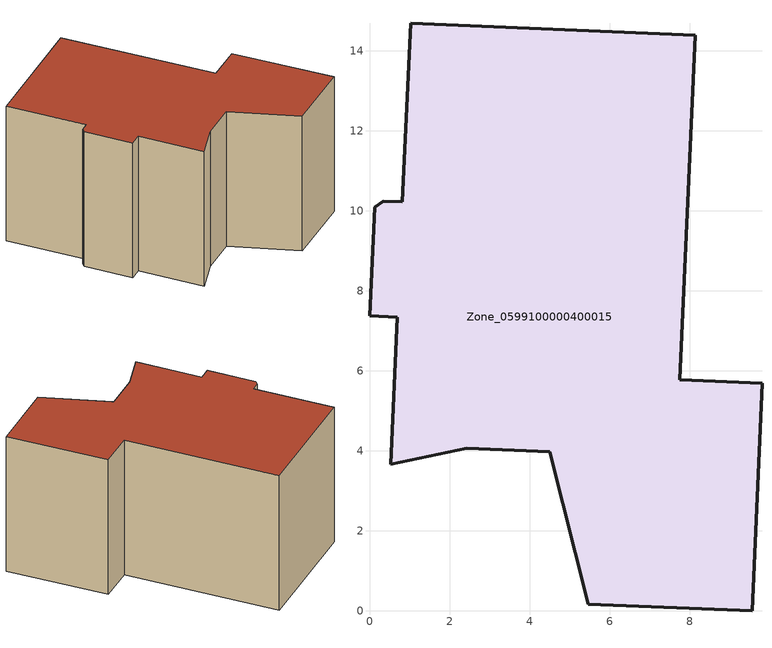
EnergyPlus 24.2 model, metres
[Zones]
Zone_0599100000400015
 floor ground (C_G): 2.43,4.07 0.53,3.67 0.69,7.34 0,7.38 0.13,10.08 0.34,10.24 0.82,10.22 1.03,14.69 8.13,14.39 7.76,5.78 9.81,5.69 9.56,0 5.46,0.17 4.51,3.97 z0
 wall outside (C_F): 5.46,0.17 9.56,0 9.81,5.69 7.76,5.78 8.13,14.39 1.03,14.69 0.82,10.22 0.34,10.24 0.13,10.08 0,7.38 0.69,7.34 0.53,3.67 2.43,4.07 4.51,3.97 5.46,0.17 z0:8.12
 roof outside (C_R): 0.53,3.67 2.43,4.07 4.51,3.97 5.46,0.17 9.56,0 9.81,5.69 7.76,5.78 8.13,14.39 1.03,14.69 0.82,10.22 0.34,10.24 0.13,10.08 0,7.38 0.69,7.34 z8.12
[BUILDING]
Pand.0599100000400015: North Axis=0; Terrain=City; Loads Convergence Tolerance Value=0.04; Temperature Convergence Tolerance Value=0.4; Solar Distribution=FullExterior; Maximum Number of Warmup Days=25; Minimum Number of Warmup Days=1
[Site:Location]
Rotterdam.The.Hague.AP_ZH_NLD Design_Conditions: Latitude=51.96; Longitude=4.45; Time Zone=1; Elevation=-4.5
[SITE:GROUNDTEMPERATURE:BUILDINGSURFACE]
18, 18, 18, 18, 18, 18, 18, 18, 18, 18, 18, 18
[MATERIAL] Thermal Absorptance=0.9; Solar Absorptance=0.7; Visible Absorptance=0.7
Name | Roughness | Thickness | Conductivity | Density | Specific Heat
G.D.1992-2005 | MediumSmooth | 0.15 | 0.06 | 540 | 1210
F.D.1992-2005 | Rough | 0.3 | 0.12 | 1920 | 840
R.D.1992-2005 | MediumRough | 0.2 | 0.08 | 1500 | 1000
[CONSTRUCTION]
C_G: G.D.1992-2005
C_F: F.D.1992-2005
C_R: R.D.1992-2005
[ZONE]
Zone_0599100000400015: Type=1; Multiplier=1; Ceiling Height=Autocalculate; Volume=Autocalculate; Floor Area=autocalculate; Part of Total Floor Area=Yes
[ZONEINFILTRATION:DESIGNFLOWRATE]
Infil_Zone_0599100000400015: Zone or ZoneList or Space or SpaceList=Zone_0599100000400015; Schedule=AlwaysOn; Design Flow Rate Calculation Method=Flow/Area; Flow Rate per Floor Area=0.0021; Constant Term Coefficient=1; Temperature Term Coefficient=0; Velocity Term Coefficient=0; Velocity Squared Term Coefficient=0
[HVACTEMPLATE:ZONE:IDEALLOADSAIRSYSTEM]
Zone_0599100000400015: Maximum Heating Supply Air Temperature=50; Minimum Cooling Supply Air Temperature=13; Maximum Heating Supply Air Humidity Ratio=0.0156; Minimum Cooling Supply Air Humidity Ratio=0.0077; Heating Limit=NoLimit; Cooling Limit=NoLimit; Dehumidification Control Type=ConstantSensibleHeatRatio; Cooling Sensible Heat Ratio=0.7; Dehumidification Setpoint=60; Humidification Control Type=None; Humidification Setpoint=30; Outdoor Air Method=None; Outdoor Air Flow Rate per Person=0.00944; Outdoor Air Flow Rate per Zone Floor Area=0; Outdoor Air Flow Rate per Zone=0; Demand Controlled Ventilation Type=None; Outdoor Air Economizer Type=NoEconomizer; Heat Recovery Type=None; Sensible Heat Recovery Effectiveness=0.7; Latent Heat Recovery Effectiveness=0.65
[ZONECONTROL:THERMOSTAT]
ThermostatControl_Zone_0599100000400015: Zone or ZoneList=Zone_0599100000400015; Control Type Schedule=DualSetpointControlType; Control 1=Thermostat_Zone_0599100000400015; Temperature Difference Between Cutout And Setpoint=0
[THERMOSTATSETPOINT:DUALSETPOINT]
Thermostat_Zone_0599100000400015: Heating Setpoint Temperature Schedule=HeatingSetpoint_Zone_0599100000400015; Cooling Setpoint Temperature Schedule=CoolingSetpoint_Zone_0599100000400015
[SCHEDULE:COMPACT]
HeatingSetpoint_Zone_0599100000400015: Through: 12/31, For: AllDays, Until: 24:00, 21
CoolingSetpoint_Zone_0599100000400015: Through: 12/31, For: AllDays, Until: 24:00, 24
DualSetpointControlType: Through: 12/31, For: AllDays, Until: 24:00, 4
AlwaysOn: Through: 12/31, For: AllDays, Until: 24:00, 1
